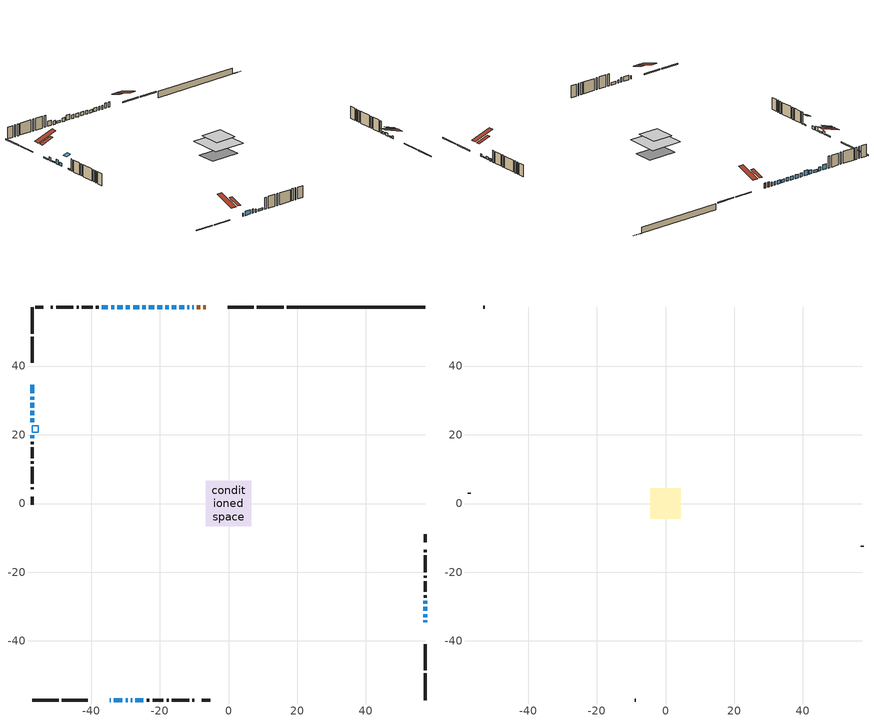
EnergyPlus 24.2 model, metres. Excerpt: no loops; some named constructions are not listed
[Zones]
conditioned space
 floor outside (Floor1 construction): -1.33,-1.33 -1.33,1.33 1.33,1.33 1.33,-1.33 z1.16
 floor adiabatic (AdiabaticFloorConstruction): -6.66,-6.66 -6.66,6.66 6.66,6.66 6.66,-6.66 z3.6
 floor foundation (Slab1 construction): -6.1,-3.96 -6.1,3.96 6.1,3.96 6.1,-3.96 z-1.34
 wall outside (RimJoist1 construction): 16.01,57.18 8.28,57.18 / -57.18,-57.18 -49.44,-57.18 / -57.18,57.18 -57.18,49.44 / 57.18,-57.18 57.18,-49.44 z1.16:1.46
 wall outside (RimJoist2 construction): 7.35,57.18 -0.19,57.18 / -48.51,-57.18 -40.97,-57.18 / -57.18,48.51 -57.18,40.97 / 57.18,-48.51 57.18,-40.97 z1.16:1.46
 wall outside (AdiabaticWallConstruction 1): -6.6,57.18 -7.33,57.18 / -8.26,57.18 -9.17,57.18 z1.16:3.19
 wall outside (AdiabaticWallConstruction): -34.57,-57.18 -34.26,-57.18 / -15.27,57.18 -16.49,57.18 / -28.43,-57.18 -28,-57.18 / -57.18,24.8 -57.18,23.58 z1.16:2.38; -10.09,57.18 -10.55,57.18 / -11.48,57.18 -11.94,57.18 / -12.87,57.18 -14.34,57.18 / -57.18,31.09 -57.18,30.18 / -17.42,57.18 -18.33,57.18 / -19.26,57.18 -20.74,57.18 / -21.66,57.18 -23.14,57.18 / -24.06,57.18 -25.08,57.18 / -28.67,57.18 -29.89,57.18 / -33.27,57.18 -34.19,57.18 z1.16:2.63; -33.33,-57.18 -30.89,-57.18 / -29.96,-57.18 -29.35,-57.18 / -57.18,26.95 -57.18,25.73 z1.16:2.94; -57.18,34.57 -57.18,32.02 z1.16:1.57; -57.18,29.25 -57.18,27.88 z1.16:1.67; 57.18,-34.57 57.18,-34.01 / -27.07,-57.18 -24.74,-57.18 / 57.18,-29.14 57.18,-28.32 / -30.82,57.18 -32.34,57.18 z1.16:2.13; 57.18,-33.08 57.18,-32.16 / -57.18,19.86 -57.18,18.94 z1.16:1.62; -26.01,57.18 -27.74,57.18 / -35.11,57.18 -36.89,57.18 z1.16:3.19; 57.18,-31.24 57.18,-30.07 z1.16:2.33
 wall outside (Wall1 construction): -37.82,57.18 -38.59,57.18 / -23.81,-57.18 -23.04,-57.18 / -57.18,18.02 -57.18,17.25 / 57.18,-27.4 57.18,-26.63 z1.16:6.04
 wall outside (Wall2 construction): -39.52,57.18 -42.67,57.18 / -22.11,-57.18 -18.96,-57.18 / -57.18,16.32 -57.18,13.17 / 57.18,-25.7 57.18,-22.55 z1.16:6.04
 wall outside (Wall3 construction): -43.6,57.18 -44.23,57.18 / -18.04,-57.18 -17.41,-57.18 / -57.18,12.24 -57.18,11.61 / 57.18,-21.62 57.18,-20.99 z1.16:6.04
 wall outside (Wall4 construction): -45.15,57.18 -50.15,57.18 / -16.48,-57.18 -11.48,-57.18 / -57.18,10.68 -57.18,5.69 / 57.18,-20.06 57.18,-15.07 z1.16:6.04
 wall outside (Wall5 construction): -51.08,57.18 -51.73,57.18 / -10.56,-57.18 -9.9,-57.18 / -57.18,4.76 -57.18,4.1 / 57.18,-14.14 57.18,-13.48 z1.16:6.04
 wall outside (Wall7 construction): -53.92,57.18 -56.25,57.18 / -7.71,-57.18 -5.38,-57.18 / -57.18,1.92 -57.18,-0.41 / 57.18,-11.3 57.18,-8.97 z1.16:6.04
 wall foundation (FoundationWall1 construction): 16.94,57.18,-1.34 16.94,57.18,1.16 53.15,57.18,1.16 53.15,57.18,-1.28 57.18,57.18,-1.28 57.18,57.18,-1.34
 window (WindowConstruction 20): -34.57,-57.18 -34.26,-57.18 z1.16:2.38
 window (WindowConstruction 5): -10.1,57.18 -10.55,57.18 z1.16:2.63
 window (WindowConstruction 6): -11.48,57.18 -11.94,57.18 z1.16:2.63
 window (WindowConstruction 7): -12.87,57.18 -14.34,57.18 z1.16:2.63
 window (WindowConstruction 8): -33.33,-57.18 -30.89,-57.18 z1.16:2.94
 window (WindowConstruction 9): -29.96,-57.18 -29.35,-57.18 z1.16:2.94
 window (WindowConstruction 10): -57.18,34.57 -57.18,32.02 z1.16:1.57
 window (WindowConstruction 11): -57.18,31.09 -57.18,30.18 z1.16:2.63
 window (WindowConstruction 12): -57.18,29.25 -57.18,27.88 z1.16:1.67
 window (WindowConstruction 13): -57.18,26.95 -57.18,25.73 z1.16:2.94
 window (WindowConstruction 14): 57.18,-34.57 57.18,-34.01 z1.16:2.13
 window (WindowConstruction 15): -15.27,57.18 -16.49,57.18 z1.16:2.38
 window (WindowConstruction 16): -17.42,57.18 -18.33,57.18 z1.16:2.63
 window (WindowConstruction 17): -19.26,57.18 -20.73,57.18 z1.16:2.63
 window (WindowConstruction 21): -28.42,-57.18 -28,-57.18 z1.16:2.38
 window (WindowConstruction 18): -27.07,-57.18 -24.74,-57.18 z1.16:2.13
 window (WindowConstruction 19): -57.18,24.8 -57.18,23.58 z1.16:2.38
 window (WindowConstruction 22): 57.18,-33.08 57.18,-32.16 z1.16:1.62
 window (WindowConstruction 23): -21.66,57.18 -23.14,57.18 z1.16:2.63
 window (WindowConstruction 24): -24.06,57.18 -25.08,57.18 z1.16:2.63
 window (WindowConstruction 25): -26.01,57.18 -27.74,57.18 z1.16:3.19
 window (WindowConstruction): 57.18,-31.24 57.18,-30.07 z1.16:2.33
 window (WindowConstruction 26): -28.67,57.18 -29.89,57.18 z1.16:2.63
 window (WindowConstruction 27): -57.18,19.86 -57.18,18.95 z1.16:1.62
 window (WindowConstruction 1): 57.18,-29.14 57.18,-28.33 z1.16:2.13
 window (WindowConstruction 2): -30.82,57.18 -32.34,57.18 z1.16:2.13
 window (WindowConstruction 3): -33.27,57.18 -34.19,57.18 z1.16:2.63
 window (WindowConstruction 4): -35.11,57.18 -36.89,57.18 z1.16:3.19
 door (Door): -6.6,57.18 -7.33,57.18 z1.16:3.19
 door (Door 1): -8.26,57.18 -9.17,57.18 z1.16:3.19
 ceiling adiabatic (AdiabaticFloorConstruction): 6.66,-6.66 6.66,6.66 -6.66,6.66 -6.66,-6.66 z3.6
 roof outside (Roof2 construction): -5.67,57.18,6.04 -5.67,51.98,7.77 -4.3,51.98,7.77 -4.3,57.18,6.04; -35.5,-57.18,6.04 -35.5,-51.98,7.77 -36.86,-51.98,7.77 -36.86,-57.18,6.04; -57.18,35.5,6.04 -51.98,35.5,7.77 -51.98,36.86,7.77 -57.18,36.86,6.04; 57.18,-35.5,6.04 51.98,-35.5,7.77 51.98,-36.86,7.77 57.18,-36.86,6.04
 roof outside (AdiabaticRoofConstruction): -57.18,20.79,6.04 -55.41,20.79,6.63 -55.41,22.65,6.63 -57.18,22.65,6.04
 skylight (SkylightConstruction): -57.18,20.79,6.04 -55.41,20.79,6.63 -55.41,22.65,6.63 -57.18,22.65,6.04
attic - vented
 floor to conditioned space (Floor2 construction Reversed): -4.38,-4.38 -4.38,4.38 4.38,4.38 4.38,-4.38 z6.04
 wall outside (Wall6 construction): -52.66,57.18 -52.99,57.18 / -8.97,-57.18 -8.64,-57.18 / -57.18,3.18 -57.18,2.85 / 57.18,-12.55 57.18,-12.23 z1.16:6.04
 roof outside (Roof1 construction): -3.37,57.18,6.04 -3.37,48.64,8.88 -1.12,48.64,8.88 -1.12,57.18,6.04; -37.79,-57.18,6.04 -37.79,-48.64,8.88 -40.04,-48.64,8.88 -40.04,-57.18,6.04; -57.18,37.79,6.04 -48.64,37.79,8.88 -48.64,40.04,8.88 -57.18,40.04,6.04; 57.18,-37.79,6.04 48.64,-37.79,8.88 48.64,-40.04,8.88 57.18,-40.04,6.04
[Schedule:Day:Interval]
mech vent bath fan 0 schedule day; mech vent bath fan 1 schedule day: No, 07:00, 0, 08:00, 1, 09:00, 0.2, 24:00, 0
mech vent bath fan 0 schedule default day; mech vent bath fan 1 schedule default day; mech vent range fan 0 schedule default day; misc plug loads schedule default day; general water use schedule default day; clothes dryer exhaust 0 schedule default day; cooling season schedule day; cooling season schedule day 2; cooling season schedule default day; exterior lighting schedule default day; natural vent schedule default day: No, 24:00, 0
mech vent range fan 0 schedule day: No, 18:00, 0, 19:00, 1, 20:00, 0.2, 24:00, 0
misc plug loads schedule day: No, 06:00, 0.705882, 07:00, 0.745098, 08:00, 0.803922, 15:00, 0.823529, 16:00, 0.862745, 17:00, 0.921569, 18:00, 0.980392, 19:00, 1, 20:00, 0.980392, 21:00, 0.941176, 22:00, 0.862745, 23:00, 0.784314, 24:00, 0.72549
general water use schedule day: No, 01:00, 0.315068, 03:00, 0.287671, 04:00, 0.342466, 05:00, 0.369863, 06:00, 0.520548, 07:00, 0.60274, 08:00, 0.534247, 10:00, 0.506849, 11:00, 0.465753, 14:00, 0.479452, 15:00, 0.534247, 16:00, 0.589041, 17:00, 0.69863, 18:00, 0.876712, 19:00, 0.890411, 20:00, 0.986301, 21:00, 1, 22:00, 0.863014, 23:00, 0.616438, 24:00, 0.465753
clothes dryer exhaust 0 schedule day: No, 01:00, 0.123457, 02:00, 0.0740741, 03:00, 0.0493827, 04:00, 0.0246914, 05:00, 0.0493827, 06:00, 0.0740741, 07:00, 0.197531, 08:00, 0.395062, 09:00, 0.592593, 10:00, 0.839506, 11:00, 0.962963, 12:00, 1, 13:00, 0.91358, 14:00, 0.82716, 15:00, 0.716049, 16:00, 0.753086, 17:00, 0.679012, 18:00, 0.666667, 20:00, 0.62963, 21:00, 0.641975, 22:00, 0.666667, 23:00, 0.54321, 24:00, 0.296296
cooling season schedule day 1: No, 24:00, 1
exterior lighting schedule day: No, 01:00, 0.566667, 03:00, 0.524167, 05:00, 0.495833, 06:00, 0.5525, 07:00, 0.623333, 08:00, 0.580833, 09:00, 0.439167, 10:00, 0.354167, 12:00, 0.34, 13:00, 0.354167, 14:00, 0.396667, 15:00, 0.425, 16:00, 0.495833, 17:00, 0.623333, 18:00, 0.793333, 19:00, 0.906667, 20:00, 0.963333, 21:00, 0.991667, 22:00, 0.920833, 23:00, 0.793333, 24:00, 0.665833
exterior lighting schedule day 1: No, 01:00, 0.528571, 03:00, 0.488929, 05:00, 0.4625, 06:00, 0.515357, 07:00, 0.581429, 08:00, 0.541786, 09:00, 0.409643, 10:00, 0.330357, 12:00, 0.317143, 13:00, 0.330357, 14:00, 0.37, 15:00, 0.396429, 16:00, 0.4625, 17:00, 0.581429, 18:00, 0.74, 19:00, 0.845714, 20:00, 0.898571, 21:00, 0.925, 22:00, 0.858929, 23:00, 0.74, 24:00, 0.621071
exterior lighting schedule day 10: No, 01:00, 0.552381, 03:00, 0.510952, 05:00, 0.483333, 06:00, 0.538571, 07:00, 0.607619, 08:00, 0.56619, 09:00, 0.428095, 10:00, 0.345238, 12:00, 0.331429, 13:00, 0.345238, 14:00, 0.386667, 15:00, 0.414286, 16:00, 0.483333, 17:00, 0.607619, 18:00, 0.773333, 19:00, 0.88381, 20:00, 0.939048, 21:00, 0.966667, 22:00, 0.897619, 23:00, 0.773333, 24:00, 0.649048
exterior lighting schedule day 11: No, 01:00, 0.571429, 03:00, 0.528571, 05:00, 0.5, 06:00, 0.557143, 07:00, 0.628571, 08:00, 0.585714, 09:00, 0.442857, 10:00, 0.357143, 12:00, 0.342857, 13:00, 0.357143, 14:00, 0.4, 15:00, 0.428571, 16:00, 0.5, 17:00, 0.628571, 18:00, 0.8, 19:00, 0.914286, 20:00, 0.971429, 21:00, 1, 22:00, 0.928571, 23:00, 0.8, 24:00, 0.671429
exterior lighting schedule day 2: No, 01:00, 0.485714, 03:00, 0.449286, 05:00, 0.425, 06:00, 0.473571, 07:00, 0.534286, 08:00, 0.497857, 09:00, 0.376429, 10:00, 0.303571, 12:00, 0.291429, 13:00, 0.303571, 14:00, 0.34, 15:00, 0.364286, 16:00, 0.425, 17:00, 0.534286, 18:00, 0.68, 19:00, 0.777143, 20:00, 0.825714, 21:00, 0.85, 22:00, 0.789286, 23:00, 0.68, 24:00, 0.570714
exterior lighting schedule day 3: No, 01:00, 0.442857, 03:00, 0.409643, 05:00, 0.3875, 06:00, 0.431786, 07:00, 0.487143, 08:00, 0.453929, 09:00, 0.343214, 10:00, 0.276786, 12:00, 0.265714, 13:00, 0.276786, 14:00, 0.31, 15:00, 0.332143, 16:00, 0.3875, 17:00, 0.487143, 18:00, 0.62, 19:00, 0.708571, 20:00, 0.752857, 21:00, 0.775, 22:00, 0.719643, 23:00, 0.62, 24:00, 0.520357
exterior lighting schedule day 4: No, 01:00, 0.4, 03:00, 0.37, 05:00, 0.35, 06:00, 0.39, 07:00, 0.44, 08:00, 0.41, 09:00, 0.31, 10:00, 0.25, 12:00, 0.24, 13:00, 0.25, 14:00, 0.28, 15:00, 0.3, 16:00, 0.35, 17:00, 0.44, 18:00, 0.56, 19:00, 0.64, 20:00, 0.68, 21:00, 0.7, 22:00, 0.65, 23:00, 0.56, 24:00, 0.47
exterior lighting schedule day 5: No, 01:00, 0.380952, 03:00, 0.352381, 05:00, 0.333333, 06:00, 0.371429, 07:00, 0.419048, 08:00, 0.390476, 09:00, 0.295238, 10:00, 0.238095, 12:00, 0.228571, 13:00, 0.238095, 14:00, 0.266667, 15:00, 0.285714, 16:00, 0.333333, 17:00, 0.419048, 18:00, 0.533333, 19:00, 0.609524, 20:00, 0.647619, 21:00, 0.666667, 22:00, 0.619048, 23:00, 0.533333, 24:00, 0.447619
exterior lighting schedule day 6: No, 01:00, 0.390476, 03:00, 0.36119, 05:00, 0.341667, 06:00, 0.380714, 07:00, 0.429524, 08:00, 0.400238, 09:00, 0.302619, 10:00, 0.244048, 12:00, 0.234286, 13:00, 0.244048, 14:00, 0.273333, 15:00, 0.292857, 16:00, 0.341667, 17:00, 0.429524, 18:00, 0.546667, 19:00, 0.624762, 20:00, 0.66381, 21:00, 0.683333, 22:00, 0.634524, 23:00, 0.546667, 24:00, 0.45881
exterior lighting schedule day 7: No, 01:00, 0.419048, 03:00, 0.387619, 05:00, 0.366667, 06:00, 0.408571, 07:00, 0.460952, 08:00, 0.429524, 09:00, 0.324762, 10:00, 0.261905, 12:00, 0.251429, 13:00, 0.261905, 14:00, 0.293333, 15:00, 0.314286, 16:00, 0.366667, 17:00, 0.460952, 18:00, 0.586667, 19:00, 0.670476, 20:00, 0.712381, 21:00, 0.733333, 22:00, 0.680952, 23:00, 0.586667, 24:00, 0.492381
exterior lighting schedule day 8: No, 01:00, 0.466667, 03:00, 0.431667, 05:00, 0.408333, 06:00, 0.455, 07:00, 0.513333, 08:00, 0.478333, 09:00, 0.361667, 10:00, 0.291667, 12:00, 0.28, 13:00, 0.291667, 14:00, 0.326667, 15:00, 0.35, 16:00, 0.408333, 17:00, 0.513333, 18:00, 0.653333, 19:00, 0.746667, 20:00, 0.793333, 21:00, 0.816667, 22:00, 0.758333, 23:00, 0.653333, 24:00, 0.548333
exterior lighting schedule day 9: No, 01:00, 0.509524, 03:00, 0.47131, 05:00, 0.445833, 06:00, 0.496786, 07:00, 0.560476, 08:00, 0.522262, 09:00, 0.394881, 10:00, 0.318452, 12:00, 0.305714, 13:00, 0.318452, 14:00, 0.356667, 15:00, 0.382143, 16:00, 0.445833, 17:00, 0.560476, 18:00, 0.713333, 19:00, 0.815238, 20:00, 0.86619, 21:00, 0.891667, 22:00, 0.827976, 23:00, 0.713333, 24:00, 0.59869
[Schedule:Week:Daily]
mech vent bath fan 0 schedule Week Rule - Jan1-Dec31: mech vent bath fan 0 schedule day, mech vent bath fan 0 schedule day, mech vent bath fan 0 schedule day, mech vent bath fan 0 schedule day, mech vent bath fan 0 schedule day, mech vent bath fan 0 schedule day, mech vent bath fan 0 schedule day, mech vent bath fan 0 schedule default day, mech vent bath fan 0 schedule default day, mech vent bath fan 0 schedule default day, mech vent bath fan 0 schedule default day, mech vent bath fan 0 schedule default day
mech vent bath fan 1 schedule Week Rule - Jan1-Dec31: mech vent bath fan 1 schedule day, mech vent bath fan 1 schedule day, mech vent bath fan 1 schedule day, mech vent bath fan 1 schedule day, mech vent bath fan 1 schedule day, mech vent bath fan 1 schedule day, mech vent bath fan 1 schedule day, mech vent bath fan 1 schedule default day, mech vent bath fan 1 schedule default day, mech vent bath fan 1 schedule default day, mech vent bath fan 1 schedule default day, mech vent bath fan 1 schedule default day
mech vent range fan 0 schedule Week Rule - Jan1-Dec31: mech vent range fan 0 schedule day, mech vent range fan 0 schedule day, mech vent range fan 0 schedule day, mech vent range fan 0 schedule day, mech vent range fan 0 schedule day, mech vent range fan 0 schedule day, mech vent range fan 0 schedule day, mech vent range fan 0 schedule default day, mech vent range fan 0 schedule default day, mech vent range fan 0 schedule default day, mech vent range fan 0 schedule default day, mech vent range fan 0 schedule default day
misc plug loads schedule Week Rule - Jan1-Dec31: misc plug loads schedule day, misc plug loads schedule day, misc plug loads schedule day, misc plug loads schedule day, misc plug loads schedule day, misc plug loads schedule day, misc plug loads schedule day, misc plug loads schedule default day, misc plug loads schedule default day, misc plug loads schedule default day, misc plug loads schedule default day, misc plug loads schedule default day
general water use schedule Week Rule - Jan1-Dec31: general water use schedule day, general water use schedule day, general water use schedule day, general water use schedule day, general water use schedule day, general water use schedule day, general water use schedule day, general water use schedule default day, general water use schedule default day, general water use schedule default day, general water use schedule default day, general water use schedule default day
clothes dryer exhaust 0 schedule Week Rule - Jan1-Dec31: clothes dryer exhaust 0 schedule day, clothes dryer exhaust 0 schedule day, clothes dryer exhaust 0 schedule day, clothes dryer exhaust 0 schedule day, clothes dryer exhaust 0 schedule day, clothes dryer exhaust 0 schedule day, clothes dryer exhaust 0 schedule day, clothes dryer exhaust 0 schedule default day, clothes dryer exhaust 0 schedule default day, clothes dryer exhaust 0 schedule default day, clothes dryer exhaust 0 schedule default day, clothes dryer exhaust 0 schedule default day
cooling season schedule Week Rule - Jan1-May26: cooling season schedule day, cooling season schedule day, cooling season schedule day, cooling season schedule day, cooling season schedule day, cooling season schedule day, cooling season schedule day, cooling season schedule default day, cooling season schedule default day, cooling season schedule default day, cooling season schedule default day, cooling season schedule default day
cooling season schedule Week Rule - May27-Jun2: cooling season schedule day, cooling season schedule day, cooling season schedule day, cooling season schedule day, cooling season schedule day, cooling season schedule day 1, cooling season schedule day 1, cooling season schedule default day, cooling season schedule default day, cooling season schedule default day, cooling season schedule default day, cooling season schedule default day
cooling season schedule Week Rule - Jun3-Aug25: cooling season schedule day 1, cooling season schedule day 1, cooling season schedule day 1, cooling season schedule day 1, cooling season schedule day 1, cooling season schedule day 1, cooling season schedule day 1, cooling season schedule default day, cooling season schedule default day, cooling season schedule default day, cooling season schedule default day, cooling season schedule default day
cooling season schedule Week Rule - Aug26-Sep1: cooling season schedule day 1, cooling season schedule day 1, cooling season schedule day 1, cooling season schedule day 1, cooling season schedule day 1, cooling season schedule day 1, cooling season schedule day 2, cooling season schedule default day, cooling season schedule default day, cooling season schedule default day, cooling season schedule default day, cooling season schedule default day
cooling season schedule Week Rule - Sep2-Dec31: cooling season schedule day 2, cooling season schedule day 2, cooling season schedule day 2, cooling season schedule day 2, cooling season schedule day 2, cooling season schedule day 2, cooling season schedule day 2, cooling season schedule default day, cooling season schedule default day, cooling season schedule default day, cooling season schedule default day, cooling season schedule default day
exterior lighting schedule Week Rule - Jan1-Jan27: exterior lighting schedule day, exterior lighting schedule day, exterior lighting schedule day, exterior lighting schedule day, exterior lighting schedule day, exterior lighting schedule day, exterior lighting schedule day, exterior lighting schedule default day, exterior lighting schedule default day, exterior lighting schedule default day, exterior lighting schedule default day, exterior lighting schedule default day
exterior lighting schedule Week Rule - Jan28-Feb3: exterior lighting schedule day, exterior lighting schedule day, exterior lighting schedule day, exterior lighting schedule day, exterior lighting schedule day 1, exterior lighting schedule day 1, exterior lighting schedule day 1, exterior lighting schedule default day, exterior lighting schedule default day, exterior lighting schedule default day, exterior lighting schedule default day, exterior lighting schedule default day
exterior lighting schedule Week Rule - Feb4-Feb24: exterior lighting schedule day 1, exterior lighting schedule day 1, exterior lighting schedule day 1, exterior lighting schedule day 1, exterior lighting schedule day 1, exterior lighting schedule day 1, exterior lighting schedule day 1, exterior lighting schedule default day, exterior lighting schedule default day, exterior lighting schedule default day, exterior lighting schedule default day, exterior lighting schedule default day
exterior lighting schedule Week Rule - Feb25-Mar3: exterior lighting schedule day 1, exterior lighting schedule day 1, exterior lighting schedule day 1, exterior lighting schedule day 1, exterior lighting schedule day 2, exterior lighting schedule day 2, exterior lighting schedule day 2, exterior lighting schedule default day, exterior lighting schedule default day, exterior lighting schedule default day, exterior lighting schedule default day, exterior lighting schedule default day
exterior lighting schedule Week Rule - Mar4-Mar31: exterior lighting schedule day 2, exterior lighting schedule day 2, exterior lighting schedule day 2, exterior lighting schedule day 2, exterior lighting schedule day 2, exterior lighting schedule day 2, exterior lighting schedule day 2, exterior lighting schedule default day, exterior lighting schedule default day, exterior lighting schedule default day, exterior lighting schedule default day, exterior lighting schedule default day
exterior lighting schedule Week Rule - Apr1-Apr28: exterior lighting schedule day 3, exterior lighting schedule day 3, exterior lighting schedule day 3, exterior lighting schedule day 3, exterior lighting schedule day 3, exterior lighting schedule day 3, exterior lighting schedule day 3, exterior lighting schedule default day, exterior lighting schedule default day, exterior lighting schedule default day, exterior lighting schedule default day, exterior lighting schedule default day
exterior lighting schedule Week Rule - Apr29-May5: exterior lighting schedule day 3, exterior lighting schedule day 3, exterior lighting schedule day 4, exterior lighting schedule day 4, exterior lighting schedule day 4, exterior lighting schedule day 4, exterior lighting schedule day 4, exterior lighting schedule default day, exterior lighting schedule default day, exterior lighting schedule default day, exterior lighting schedule default day, exterior lighting schedule default day
exterior lighting schedule Week Rule - May6-May26: exterior lighting schedule day 4, exterior lighting schedule day 4, exterior lighting schedule day 4, exterior lighting schedule day 4, exterior lighting schedule day 4, exterior lighting schedule day 4, exterior lighting schedule day 4, exterior lighting schedule default day, exterior lighting schedule default day, exterior lighting schedule default day, exterior lighting schedule default day, exterior lighting schedule default day
exterior lighting schedule Week Rule - May27-Jun2: exterior lighting schedule day 4, exterior lighting schedule day 4, exterior lighting schedule day 4, exterior lighting schedule day 4, exterior lighting schedule day 4, exterior lighting schedule day 5, exterior lighting schedule day 5, exterior lighting schedule default day, exterior lighting schedule default day, exterior lighting schedule default day, exterior lighting schedule default day, exterior lighting schedule default day
exterior lighting schedule Week Rule - Jun3-Jun30: exterior lighting schedule day 5, exterior lighting schedule day 5, exterior lighting schedule day 5, exterior lighting schedule day 5, exterior lighting schedule day 5, exterior lighting schedule day 5, exterior lighting schedule day 5, exterior lighting schedule default day, exterior lighting schedule default day, exterior lighting schedule default day, exterior lighting schedule default day, exterior lighting schedule default day
exterior lighting schedule Week Rule - Jul1-Jul28: exterior lighting schedule day 6, exterior lighting schedule day 6, exterior lighting schedule day 6, exterior lighting schedule day 6, exterior lighting schedule day 6, exterior lighting schedule day 6, exterior lighting schedule day 6, exterior lighting schedule default day, exterior lighting schedule default day, exterior lighting schedule default day, exterior lighting schedule default day, exterior lighting schedule default day
exterior lighting schedule Week Rule - Jul29-Aug4: exterior lighting schedule day 6, exterior lighting schedule day 6, exterior lighting schedule day 6, exterior lighting schedule day 7, exterior lighting schedule day 7, exterior lighting schedule day 7, exterior lighting schedule day 7, exterior lighting schedule default day, exterior lighting schedule default day, exterior lighting schedule default day, exterior lighting schedule default day, exterior lighting schedule default day
exterior lighting schedule Week Rule - Aug5-Aug25: exterior lighting schedule day 7, exterior lighting schedule day 7, exterior lighting schedule day 7, exterior lighting schedule day 7, exterior lighting schedule day 7, exterior lighting schedule day 7, exterior lighting schedule day 7, exterior lighting schedule default day, exterior lighting schedule default day, exterior lighting schedule default day, exterior lighting schedule default day, exterior lighting schedule default day
exterior lighting schedule Week Rule - Aug26-Sep1: exterior lighting schedule day 7, exterior lighting schedule day 7, exterior lighting schedule day 7, exterior lighting schedule day 7, exterior lighting schedule day 7, exterior lighting schedule day 7, exterior lighting schedule day 8, exterior lighting schedule default day, exterior lighting schedule default day, exterior lighting schedule default day, exterior lighting schedule default day, exterior lighting schedule default day
exterior lighting schedule Week Rule - Sep2-Sep29: exterior lighting schedule day 8, exterior lighting schedule day 8, exterior lighting schedule day 8, exterior lighting schedule day 8, exterior lighting schedule day 8, exterior lighting schedule day 8, exterior lighting schedule day 8, exterior lighting schedule default day, exterior lighting schedule default day, exterior lighting schedule default day, exterior lighting schedule default day, exterior lighting schedule default day
exterior lighting schedule Week Rule - Sep30-Oct6: exterior lighting schedule day 8, exterior lighting schedule day 9, exterior lighting schedule day 9, exterior lighting schedule day 9, exterior lighting schedule day 9, exterior lighting schedule day 9, exterior lighting schedule day 9, exterior lighting schedule default day, exterior lighting schedule default day, exterior lighting schedule default day, exterior lighting schedule default day, exterior lighting schedule default day
exterior lighting schedule Week Rule - Oct7-Oct27: exterior lighting schedule day 9, exterior lighting schedule day 9, exterior lighting schedule day 9, exterior lighting schedule day 9, exterior lighting schedule day 9, exterior lighting schedule day 9, exterior lighting schedule day 9, exterior lighting schedule default day, exterior lighting schedule default day, exterior lighting schedule default day, exterior lighting schedule default day, exterior lighting schedule default day
exterior lighting schedule Week Rule - Oct28-Nov3: exterior lighting schedule day 9, exterior lighting schedule day 9, exterior lighting schedule day 9, exterior lighting schedule day 9, exterior lighting schedule day 10, exterior lighting schedule day 10, exterior lighting schedule day 10, exterior lighting schedule default day, exterior lighting schedule default day, exterior lighting schedule default day, exterior lighting schedule default day, exterior lighting schedule default day
exterior lighting schedule Week Rule - Nov4-Nov24: exterior lighting schedule day 10, exterior lighting schedule day 10, exterior lighting schedule day 10, exterior lighting schedule day 10, exterior lighting schedule day 10, exterior lighting schedule day 10, exterior lighting schedule day 10, exterior lighting schedule default day, exterior lighting schedule default day, exterior lighting schedule default day, exterior lighting schedule default day, exterior lighting schedule default day
exterior lighting schedule Week Rule - Nov25-Dec1: exterior lighting schedule day 10, exterior lighting schedule day 10, exterior lighting schedule day 10, exterior lighting schedule day 10, exterior lighting schedule day 10, exterior lighting schedule day 10, exterior lighting schedule day 11, exterior lighting schedule default day, exterior lighting schedule default day, exterior lighting schedule default day, exterior lighting schedule default day, exterior lighting schedule default day
exterior lighting schedule Week Rule - Dec2-Dec31: exterior lighting schedule day 11, exterior lighting schedule day 11, exterior lighting schedule day 11, exterior lighting schedule day 11, exterior lighting schedule day 11, exterior lighting schedule day 11, exterior lighting schedule day 11, exterior lighting schedule default day, exterior lighting schedule default day, exterior lighting schedule default day, exterior lighting schedule default day, exterior lighting schedule default day
natural vent schedule Week Rule - Jan1-Dec31: natural vent schedule default day, natural vent schedule default day, natural vent schedule default day, natural vent schedule default day, natural vent schedule default day, natural vent schedule default day, natural vent schedule default day, natural vent schedule default day, natural vent schedule default day, natural vent schedule default day, natural vent schedule default day, natural vent schedule default day
[Schedule:Year]
clothes dryer exhaust 0 schedule: clothes dryer exhaust 0 schedule Week Rule - Jan1-Dec31, 1, 1, 12, 31
cooling season schedule: cooling season schedule Week Rule - Jan1-May26, 1, 1, 5, 26, cooling season schedule Week Rule - May27-Jun2, 5, 27, 6, 2, cooling season schedule Week Rule - Jun3-Aug25, 6, 3, 8, 25, cooling season schedule Week Rule - Aug26-Sep1, 8, 26, 9, 1, cooling season schedule Week Rule - Sep2-Dec31, 9, 2, 12, 31
natural vent schedule: natural vent schedule Week Rule - Jan1-Dec31, 1, 1, 12, 31
